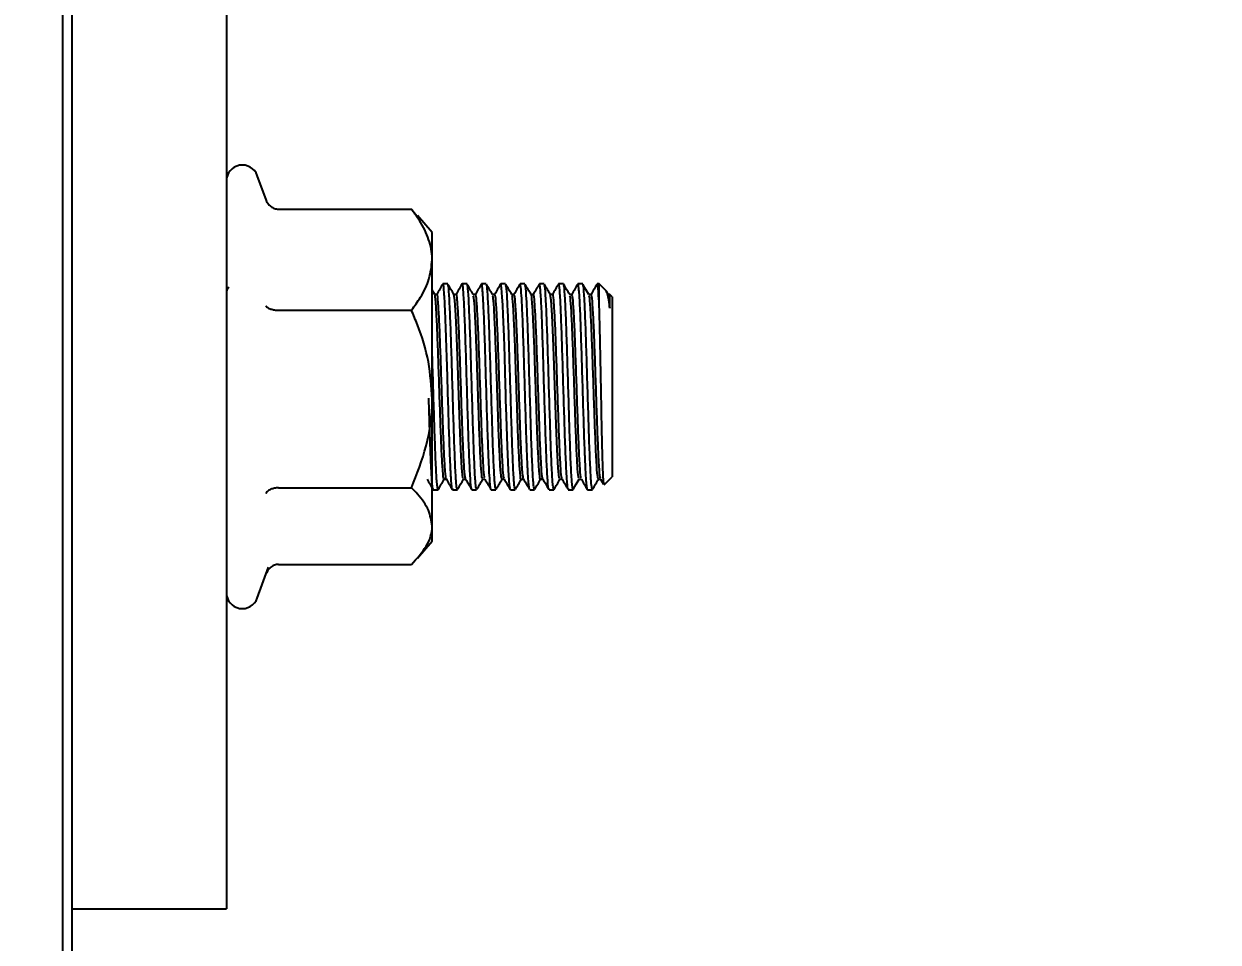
# Model space of a CAD drawing. Header units: millimetres. Extents: x 160 to 8396, y -16 to 5840.
# Drawn here: x 4207.5 to 4300.3, y 4626.7 to 4698.1 of the extents above; entities that cross this region are included whole.
import ezdxf

# ---------------------------------------------------------------- set-up
doc = ezdxf.new("R2010")
doc.units = ezdxf.units.MM
doc.header["$LTSCALE"] = 20
doc.styles.add('SLDTEXTSTYLE1', font='TXT', dxfattribs={"width": 0.605})
doc.dimstyles.new('SLDDIMSTYLE1', dxfattribs={"dimtxt": 70, "dimasz": 60, "dimexe": 0, "dimexo": 0.0625, "dimgap": 17.5, "dimtad": 2, "dimdec": 0, "dimrnd": 1e-09, "dimzin": 12, "dimdsep": 46, "dimtxsty": 'SLDTEXTSTYLE1', "dimsah": 1, "dimcen": 0.09, "dimadec": 0, "dimazin": 3, "dimtol": 1, "dimtfac": 1, "dimtdec": 3, "dimtofl": 0, "dimtmove": 0, "dimatfit": 3, "dimfxl": 0, "dimfrac": 2, "dimtolj": 1, "dimarcsym": 0})
doc.dimstyles.new('SLDDIMSTYLE2', dxfattribs={"dimtxt": 0.18, "dimasz": 20, "dimexe": 0, "dimexo": 0.0625, "dimgap": 0, "dimtad": 0, "dimtih": 1, "dimtoh": 1, "dimdec": 0, "dimrnd": 1e-09, "dimzin": 0, "dimdsep": 46, "dimtxsty": 'Standard', "dimblk1": 'DOT', "dimblk2": 'DOT', "dimsah": 1, "dimcen": 0.09, "dimadec": 0, "dimazin": 0, "dimtfac": 20, "dimtdec": 0, "dimtofl": 0, "dimtmove": 0, "dimatfit": 3, "dimldrblk": 'DOT', "dimfxl": 0, "dimfrac": 2, "dimtolj": 1, "dimtzin": 0, "dimarcsym": 0})

# ---------------------------------------------------------------- blocks, each defined once
blk = doc.blocks.new('_D_9')
at = {"color": 7, "linetype": 'Continuous', "lineweight": 0}
for p, q in [((4574.203, 5069.254), (4574.203, 1335.278)), ((2992.213, 3609.873), (2992.213, 1335.278)), ((4574.203, 1355.278), (2992.213, 1355.278))]:
    blk.add_line(p, q, dxfattribs=at)
at = {"color": 7, "linetype": 'Continuous', "lineweight": 18}
for points in [[(2992.213, 1355.278), (3052.213, 1345.278), (3052.213, 1365.278)], [(4574.203, 1355.278), (4514.203, 1365.278), (4514.203, 1345.278)]]:
    blk.add_solid(points, dxfattribs=at)
at = {"color": 7, "linetype": 'Continuous', "lineweight": 18, "char_height": 70, "attachment_point": 1, "style": 'SLDTEXTSTYLE1'}
for s, insert in [('1582', (3644.817, 1445.512)), ('*', (3842.081, 1445.512))]:
    blk.add_mtext(s, dxfattribs=dict(at, insert=insert))
blk = doc.blocks.new('_Dot')
at = {"color": 0, "linetype": 'ByBlock', "lineweight": -2}
blk.add_line((-0.5, 0), (-1, 0), dxfattribs=at)
at = {"color": 0, "linetype": 'ByBlock', "const_width": 0.5}
blk.add_lwpolyline([(-0.25, 0, 1), (0.25, 0, 1)], format="xyb", close=True, dxfattribs=at)

msp = doc.modelspace()

# ---------------------------------------------------------------- linework, layer by layer
at = {"color": 7, "linetype": 'Continuous', "lineweight": 25}
for p, q in [((4210.453, 4922.898), (4210.453, 4587.722)), ((4223.203, 4721.752), (4223.203, 4697.257)), ((4211.203, 4587.722), (4211.203, 4710.799)), ((4223.203, 4697.257), (4223.203, 4629.964)), ((4226.313, 4684.382), (4225.603, 4686.331)), ((4227.258, 4683.708), (4237.603, 4683.708)), ((4237.603, 4683.708), (4238.022, 4683.188)), ((4239.203, 4681.895), (4238.061, 4683.221)), ((4239.203, 4679.781), (4239.203, 4681.895)), ((4239.203, 4668.948), (4239.203, 4679.781)), ((4239.4, 4677.067), (4239.203, 4677.408)), ((4240.415, 4677.895), (4240.04, 4677.895)), ((4241.915, 4677.895), (4241.541, 4677.895)), ((4243.415, 4677.895), (4243.04, 4677.895)), ((4244.915, 4677.895), (4244.539, 4677.895)), ((4246.415, 4677.895), (4246.039, 4677.895)), ((4247.915, 4677.895), (4247.54, 4677.895)), ((4249.415, 4677.895), (4249.041, 4677.895)), ((4250.915, 4677.895), (4250.54, 4677.895)), ((4252.203, 4677.895), (4252.038, 4677.895)), ((4252.712, 4677.386), (4252.203, 4677.895)), ((4252.9, 4677.067), (4252.75, 4677.328)), ((4239.572, 4677.083), (4239.391, 4677.083)), ((4241.071, 4677.083), (4240.891, 4677.083)), ((4242.571, 4677.083), (4242.391, 4677.083)), ((4244.071, 4677.083), (4243.891, 4677.083)), ((4245.572, 4677.083), (4245.391, 4677.083)), ((4247.072, 4677.083), (4246.891, 4677.083)), ((4248.571, 4677.083), (4248.391, 4677.083)), ((4250.071, 4677.083), (4249.891, 4677.083)), ((4251.571, 4677.083), (4251.391, 4677.083)), ((4253.015, 4677.083), (4252.891, 4677.083)), ((4253.203, 4676.895), (4253.015, 4677.083)), ((4253.203, 4676.895), (4253.203, 4663.354)), ((4227.258, 4675.854), (4237.603, 4675.854)), ((4252.203, 4676.085), (4252.201, 4676.171)), ((4239.203, 4659.062), (4239.203, 4668.948)), ((4253.203, 4663.354), (4253.203, 4662.895)), ((4240.134, 4662.707), (4240.314, 4662.707)), ((4241.634, 4662.707), (4241.814, 4662.707)), ((4243.134, 4662.707), (4243.314, 4662.707)), ((4244.634, 4662.707), (4244.814, 4662.707)), ((4246.134, 4662.707), (4246.314, 4662.707)), ((4247.634, 4662.707), (4247.814, 4662.707)), ((4249.134, 4662.707), (4249.314, 4662.707)), ((4250.634, 4662.707), (4250.814, 4662.707)), ((4252.134, 4662.707), (4252.314, 4662.707)), ((4252.15, 4662.76), (4252.141, 4662.71)), ((4252.306, 4662.722), (4252.536, 4662.325)), ((4252.58, 4662.272), (4253.203, 4662.895)), ((4227.258, 4662.041), (4237.603, 4662.041)), ((4239.292, 4661.895), (4239.665, 4661.895)), ((4240.791, 4661.895), (4241.165, 4661.895)), ((4242.292, 4661.895), (4242.665, 4661.895)), ((4243.792, 4661.895), (4244.165, 4661.895)), ((4245.288, 4661.895), (4245.665, 4661.895)), ((4246.792, 4661.895), (4247.165, 4661.895)), ((4248.292, 4661.895), (4248.665, 4661.895)), ((4249.792, 4661.895), (4250.165, 4661.895)), ((4251.292, 4661.895), (4251.665, 4661.895)), ((4239.203, 4657.895), (4239.203, 4659.062)), ((4238.061, 4656.569), (4239.203, 4657.895)), ((4225.603, 4653.459), (4226.479, 4655.865)), ((4227.258, 4656.082), (4237.603, 4656.082)), ((4223.203, 4629.964), (4223.203, 4629.283)), ((4211.203, 4629.283), (4223.203, 4629.283))]:
    msp.add_line(p, q, dxfattribs=at)
at = {"color": 7, "linetype": 'Continuous', "lineweight": 25, "flags": 128}
for points in [[(4245.277, 4661.977), (4245.217, 4662.247), (4245.143, 4663.406), (4245.065, 4665.264), (4244.982, 4667.611), (4244.944, 4668.888), (4244.926, 4669.539), (4244.923, 4669.621), (4244.922, 4669.661), (4244.922, 4669.667), (4244.922, 4669.668), (4244.922, 4669.668), (4244.922, 4669.668), (4244.922, 4669.668), (4244.922, 4669.668), (4244.922, 4669.682), (4244.92, 4669.726), (4244.907, 4670.164), (4244.882, 4671.014), (4244.844, 4672.253), (4244.793, 4673.801), (4244.73, 4675.481), (4244.694, 4676.279), (4244.661, 4676.878), (4244.604, 4677.602), (4244.556, 4677.876), (4244.539, 4677.868)], [(4251.4, 4677.067), (4251.165, 4677.474), (4250.93, 4677.881)], [(4241.634, 4662.805), (4241.593, 4662.811), (4241.517, 4663.565), (4241.437, 4665.01), (4241.36, 4666.959), (4241.282, 4669.218), (4241.202, 4671.573), (4241.127, 4673.708), (4241.046, 4675.48), (4240.97, 4676.631), (4240.891, 4677.081), (4240.891, 4677.081)], [(4249.134, 4662.805), (4249.093, 4662.811), (4249.017, 4663.564), (4248.937, 4665.009), (4248.86, 4666.957), (4248.782, 4669.216), (4248.702, 4671.571), (4248.627, 4673.706), (4248.546, 4675.478), (4248.47, 4676.63), (4248.391, 4677.08), (4248.391, 4677.08)], [(4250.18, 4661.91), (4250.415, 4662.317), (4250.641, 4662.707)]]:
    msp.add_lwpolyline(points, dxfattribs=at)
at = {"color": 7, "linetype": 'Continuous', "lineweight": 25}
for centre, start, end in [((4224.441, 4685.908), 20, 180), ((4224.441, 4653.883), 180, 340)]:
    msp.add_arc(centre, 1.237, start, end, dxfattribs=at)
for points, knots in [([(4226.258, 4684.486), (4226.259, 4684.484), (4226.3, 4684.372), (4226.413, 4684.16), (4226.65, 4683.913), (4226.94, 4683.743), (4227.152, 4683.72), (4227.258, 4683.708)], [0, 0, 0, 0, 0.004844, 0.267761, 0.528738, 0.763885, 1, 1, 1, 1]), ([(4239.203, 4679.781), (4239.202, 4679.871), (4239.191, 4680.46), (4238.928, 4681.558), (4238.288, 4682.771), (4237.773, 4683.477), (4237.603, 4683.708)], [0, 0, 0, 0, 0.066532, 0.435283, 0.814551, 1, 1, 1, 1]), ([(4237.603, 4675.854), (4237.841, 4676.187), (4238.404, 4676.973), (4239.052, 4678.284), (4239.153, 4679.278), (4239.203, 4679.781)], [0, 0, 0, 0, 0.26546, 0.628076, 1, 1, 1, 1]), ([(4223.393, 4677.652), (4223.361, 4677.596), (4223.297, 4677.487), (4223.234, 4677.377), (4223.203, 4677.324)], [0, 0, 0, 0, 0.511952, 1, 1, 1, 1]), ([(4240.034, 4677.895), (4239.955, 4677.758), (4239.798, 4677.488), (4239.642, 4677.217), (4239.564, 4677.083)], [0, 0, 0, 0, 0.5053114, 1, 1, 1, 1]), ([(4240.791, 4661.988), (4240.782, 4661.962), (4240.748, 4661.852), (4240.707, 4662.306), (4240.675, 4662.826), (4240.66, 4663.066), (4240.645, 4663.351), (4240.628, 4663.676), (4240.59, 4664.505), (4240.53, 4666.085), (4240.456, 4668.596), (4240.389, 4670.868), (4240.346, 4672.23), (4240.328, 4672.744), (4240.325, 4672.855), (4240.313, 4673.223), (4240.285, 4674.064), (4240.247, 4675.083), (4240.21, 4675.967), (4240.175, 4676.655), (4240.127, 4677.427), (4240.077, 4677.964), (4240.041, 4677.825), (4240.03, 4677.784)], [0, 0, 0, 0, 0.0327, 0.134362, 0.151389, 0.17384, 0.191278, 0.212617, 0.237784, 0.340039, 0.442422, 0.545334, 0.603144, 0.607995, 0.61012, 0.617191, 0.654878, 0.720502, 0.763852, 0.80343, 0.854727, 0.956981, 1, 1, 1, 1]), ([(4241.165, 4661.929), (4241.141, 4661.985), (4241.09, 4662.101), (4241.018, 4663.31), (4240.935, 4665.174), (4240.862, 4667.567), (4240.78, 4670.194), (4240.703, 4672.795), (4240.626, 4675.096), (4240.545, 4676.808), (4240.479, 4677.793), (4240.434, 4677.799), (4240.415, 4677.801)], [0, 0, 0, 0, 0.09555, 0.198819, 0.304055, 0.40701, 0.51202, 0.61591, 0.719802, 0.824811, 0.927766, 1, 1, 1, 1]), ([(4240.9, 4677.067), (4240.822, 4677.203), (4240.665, 4677.474), (4240.508, 4677.745), (4240.43, 4677.881)], [0, 0, 0, 0, 0.500722, 1, 1, 1, 1]), ([(4241.532, 4677.892), (4241.453, 4677.755), (4241.297, 4677.486), (4241.141, 4677.216), (4241.064, 4677.083)], [0, 0, 0, 0, 0.50766, 1, 1, 1, 1]), ([(4242.278, 4661.984), (4242.271, 4661.975), (4242.238, 4661.934), (4242.191, 4662.548), (4242.136, 4663.494), (4242.081, 4664.708), (4242.014, 4666.568), (4241.935, 4669.137), (4241.857, 4671.788), (4241.779, 4674.233), (4241.702, 4676.232), (4241.626, 4677.491), (4241.567, 4678.018), (4241.535, 4677.84), (4241.528, 4677.805)], [0, 0, 0, 0, 0.027138, 0.133026, 0.189429, 0.243653, 0.348111, 0.452568, 0.557025, 0.66148, 0.765935, 0.870115, 0.974296, 1, 1, 1, 1]), ([(4242.665, 4661.929), (4242.641, 4661.985), (4242.59, 4662.101), (4242.518, 4663.31), (4242.435, 4665.174), (4242.362, 4667.567), (4242.28, 4670.194), (4242.203, 4672.795), (4242.126, 4675.096), (4242.045, 4676.808), (4241.979, 4677.793), (4241.934, 4677.799), (4241.915, 4677.801)], [0, 0, 0, 0, 0.09555, 0.198819, 0.304055, 0.40701, 0.51202, 0.61591, 0.719802, 0.824811, 0.927766, 1, 1, 1, 1]), ([(4242.4, 4677.067), (4242.322, 4677.203), (4242.165, 4677.474), (4242.008, 4677.745), (4241.93, 4677.881)], [0, 0, 0, 0, 0.500628, 1, 1, 1, 1]), ([(4243.029, 4677.887), (4242.95, 4677.751), (4242.795, 4677.483), (4242.64, 4677.215), (4242.564, 4677.083)], [0, 0, 0, 0, 0.510368, 1, 1, 1, 1]), ([(4243.792, 4661.939), (4243.788, 4661.925), (4243.77, 4661.856), (4243.737, 4662.085), (4243.689, 4662.559), (4243.648, 4663.251), (4243.617, 4663.896), (4243.598, 4664.35), (4243.558, 4665.332), (4243.498, 4667.068), (4243.42, 4669.666), (4243.343, 4672.289), (4243.267, 4674.66), (4243.207, 4676.116), (4243.164, 4676.891), (4243.138, 4677.277), (4243.101, 4677.672), (4243.069, 4677.91), (4243.045, 4677.872), (4243.04, 4677.864)], [0, 0, 0, 0, 0.014966, 0.070931, 0.134334, 0.205167, 0.23048, 0.256622, 0.283594, 0.387372, 0.491149, 0.594925, 0.6987, 0.802656, 0.837446, 0.872237, 0.907077, 0.979412, 1, 1, 1, 1]), ([(4244.165, 4661.929), (4244.141, 4661.985), (4244.09, 4662.101), (4244.018, 4663.31), (4243.935, 4665.174), (4243.862, 4667.567), (4243.78, 4670.194), (4243.703, 4672.795), (4243.626, 4675.096), (4243.545, 4676.808), (4243.479, 4677.793), (4243.434, 4677.799), (4243.415, 4677.801)], [0, 0, 0, 0, 0.09555, 0.198819, 0.304055, 0.40701, 0.51202, 0.61591, 0.719802, 0.824811, 0.927766, 1, 1, 1, 1]), ([(4243.9, 4677.067), (4243.822, 4677.203), (4243.665, 4677.474), (4243.508, 4677.745), (4243.43, 4677.881)], [0, 0, 0, 0, 0.500534, 1, 1, 1, 1]), ([(4244.533, 4677.893), (4244.454, 4677.757), (4244.297, 4677.487), (4244.141, 4677.217), (4244.064, 4677.083)], [0, 0, 0, 0, 0.506421, 1, 1, 1, 1]), ([(4245.665, 4661.929), (4245.641, 4661.985), (4245.59, 4662.101), (4245.518, 4663.31), (4245.435, 4665.174), (4245.362, 4667.567), (4245.28, 4670.194), (4245.203, 4672.795), (4245.126, 4675.096), (4245.045, 4676.808), (4244.979, 4677.793), (4244.934, 4677.799), (4244.915, 4677.801)], [0, 0, 0, 0, 0.09555, 0.198819, 0.304055, 0.40701, 0.51202, 0.61591, 0.719802, 0.824811, 0.927766, 1, 1, 1, 1]), ([(4245.4, 4677.067), (4245.322, 4677.203), (4245.165, 4677.474), (4245.008, 4677.745), (4244.93, 4677.881)], [0, 0, 0, 0, 0.500439, 1, 1, 1, 1]), ([(4246.033, 4677.894), (4245.954, 4677.758), (4245.798, 4677.487), (4245.642, 4677.217), (4245.564, 4677.083)], [0, 0, 0, 0, 0.50589, 1, 1, 1, 1]), ([(4246.779, 4662.002), (4246.765, 4662.01), (4246.736, 4662.028), (4246.691, 4662.557), (4246.641, 4663.353), (4246.599, 4664.298), (4246.567, 4665.13), (4246.526, 4666.243), (4246.467, 4668.084), (4246.39, 4670.725), (4246.313, 4673.278), (4246.237, 4675.488), (4246.161, 4677.016), (4246.093, 4677.845), (4246.055, 4677.795), (4246.039, 4677.776)], [0, 0, 0, 0, 0.056958, 0.117072, 0.183444, 0.256069, 0.287257, 0.313757, 0.419313, 0.524868, 0.630423, 0.736268, 0.842311, 0.938424, 1, 1, 1, 1]), ([(4247.165, 4661.929), (4247.141, 4661.985), (4247.09, 4662.101), (4247.018, 4663.31), (4246.935, 4665.174), (4246.862, 4667.567), (4246.78, 4670.194), (4246.703, 4672.795), (4246.626, 4675.096), (4246.545, 4676.808), (4246.479, 4677.793), (4246.434, 4677.799), (4246.415, 4677.801)], [0, 0, 0, 0, 0.0955498, 0.198819, 0.3040546, 0.4070101, 0.5120196, 0.6159098, 0.7198017, 0.8248105, 0.9277664, 1, 1, 1, 1]), ([(4246.9, 4677.067), (4246.822, 4677.203), (4246.665, 4677.474), (4246.508, 4677.745), (4246.43, 4677.881)], [0, 0, 0, 0, 0.5003445, 1, 1, 1, 1]), ([(4247.53, 4677.889), (4247.451, 4677.752), (4247.296, 4677.484), (4247.141, 4677.215), (4247.064, 4677.083)], [0, 0, 0, 0, 0.509417, 1, 1, 1, 1]), ([(4248.292, 4661.987), (4248.283, 4661.961), (4248.249, 4661.851), (4248.189, 4662.531), (4248.109, 4663.971), (4248.03, 4666.099), (4247.951, 4668.609), (4247.873, 4671.255), (4247.797, 4673.76), (4247.722, 4675.852), (4247.655, 4677.114), (4247.598, 4677.686), (4247.563, 4677.937), (4247.544, 4677.858), (4247.54, 4677.839)], [0, 0, 0, 0, 0.0323471, 0.1368065, 0.2412666, 0.3454875, 0.4493484, 0.553208, 0.6570663, 0.76108, 0.8652004, 0.9224213, 0.9820752, 1, 1, 1, 1]), ([(4248.665, 4661.929), (4248.641, 4661.985), (4248.59, 4662.101), (4248.518, 4663.31), (4248.435, 4665.174), (4248.362, 4667.567), (4248.28, 4670.194), (4248.203, 4672.795), (4248.126, 4675.096), (4248.045, 4676.808), (4247.979, 4677.793), (4247.934, 4677.799), (4247.915, 4677.801)], [0, 0, 0, 0, 0.09555, 0.198819, 0.304055, 0.40701, 0.51202, 0.61591, 0.719802, 0.824811, 0.927766, 1, 1, 1, 1]), ([(4248.4, 4677.067), (4248.322, 4677.203), (4248.165, 4677.474), (4248.008, 4677.745), (4247.93, 4677.881)], [0, 0, 0, 0, 0.5002495, 1, 1, 1, 1]), ([(4249.03, 4677.889), (4248.951, 4677.752), (4248.796, 4677.483), (4248.64, 4677.215), (4248.564, 4677.083)], [0, 0, 0, 0, 0.509337, 1, 1, 1, 1]), ([(4249.78, 4661.984), (4249.773, 4661.974), (4249.739, 4661.929), (4249.691, 4662.545), (4249.636, 4663.492), (4249.581, 4664.706), (4249.514, 4666.566), (4249.435, 4669.135), (4249.357, 4671.786), (4249.279, 4674.231), (4249.202, 4676.23), (4249.126, 4677.491), (4249.067, 4678.019), (4249.034, 4677.836), (4249.027, 4677.798)], [0, 0, 0, 0, 0.029978, 0.135314, 0.191448, 0.245396, 0.3493, 0.453202, 0.557104, 0.661005, 0.764905, 0.868532, 0.97216, 1, 1, 1, 1]), ([(4250.165, 4661.929), (4250.141, 4661.985), (4250.09, 4662.101), (4250.018, 4663.31), (4249.935, 4665.174), (4249.862, 4667.567), (4249.78, 4670.194), (4249.703, 4672.795), (4249.626, 4675.096), (4249.545, 4676.808), (4249.479, 4677.793), (4249.434, 4677.799), (4249.415, 4677.801)], [0, 0, 0, 0, 0.0955498, 0.198819, 0.3040546, 0.4070101, 0.5120196, 0.6159098, 0.7198017, 0.8248105, 0.9277664, 1, 1, 1, 1]), ([(4249.9, 4677.067), (4249.822, 4677.203), (4249.665, 4677.474), (4249.508, 4677.745), (4249.43, 4677.881)], [0, 0, 0, 0, 0.5001542, 1, 1, 1, 1]), ([(4250.534, 4677.895), (4250.455, 4677.758), (4250.298, 4677.488), (4250.142, 4677.217), (4250.064, 4677.083)], [0, 0, 0, 0, 0.505347, 1, 1, 1, 1]), ([(4251.281, 4661.906), (4251.281, 4661.905), (4251.267, 4661.86), (4251.237, 4662.095), (4251.189, 4662.555), (4251.148, 4663.251), (4251.117, 4663.895), (4251.098, 4664.349), (4251.058, 4665.331), (4250.998, 4667.066), (4250.92, 4669.663), (4250.843, 4672.287), (4250.767, 4674.658), (4250.707, 4676.114), (4250.664, 4676.89), (4250.638, 4677.276), (4250.601, 4677.671), (4250.569, 4677.909), (4250.545, 4677.872), (4250.54, 4677.864)], [0, 0, 0, 0, 0.0007004, 0.05747, 0.1217768, 0.193612, 0.2192819, 0.2457924, 0.2731432, 0.3784217, 0.4836993, 0.5889757, 0.6942512, 0.7997112, 0.8350046, 0.8702983, 0.9056072, 0.9789703, 1, 1, 1, 1]), ([(4251.665, 4661.929), (4251.641, 4661.985), (4251.59, 4662.101), (4251.518, 4663.31), (4251.435, 4665.174), (4251.362, 4667.567), (4251.28, 4670.194), (4251.203, 4672.795), (4251.126, 4675.096), (4251.045, 4676.808), (4250.979, 4677.793), (4250.934, 4677.799), (4250.915, 4677.801)], [0, 0, 0, 0, 0.09555, 0.198819, 0.304055, 0.40701, 0.51202, 0.61591, 0.719802, 0.824811, 0.927766, 1, 1, 1, 1]), ([(4252.032, 4677.892), (4251.953, 4677.755), (4251.797, 4677.486), (4251.641, 4677.216), (4251.564, 4677.083)], [0, 0, 0, 0, 0.507393, 1, 1, 1, 1]), ([(4252.202, 4676.169), (4252.193, 4676.353), (4252.157, 4677.048), (4252.1, 4677.793), (4252.056, 4677.801), (4252.038, 4677.804)], [0, 0, 0, 0, 0.175719, 0.664147, 1, 1, 1, 1]), ([(4252.203, 4676.169), (4252.203, 4676.528), (4252.203, 4677.454), (4252.203, 4678.067), (4252.203, 4677.868), (4252.203, 4677.854)], [0, 0, 0, 0, 0.371727, 0.957819, 1, 1, 1, 1]), ([(4252.705, 4677.379), (4252.71, 4677.378), (4252.748, 4677.371), (4252.854, 4677.078), (4252.95, 4676.441), (4253.015, 4676.01)], [0, 0, 0, 0, 0.055814, 0.362012, 1, 1, 1, 1]), ([(4240.134, 4662.791), (4240.125, 4662.768), (4240.09, 4662.67), (4240.033, 4663.28), (4239.953, 4664.568), (4239.874, 4666.479), (4239.799, 4668.74), (4239.717, 4671.119), (4239.643, 4673.372), (4239.562, 4675.272), (4239.485, 4676.522), (4239.431, 4677.112), (4239.403, 4677.043), (4239.401, 4677.038)], [0, 0, 0, 0, 0.03373, 0.139302, 0.246203, 0.353094, 0.458675, 0.566262, 0.671517, 0.778876, 0.885082, 0.991301, 1, 1, 1, 1]), ([(4240.309, 4662.769), (4240.304, 4662.759), (4240.274, 4662.686), (4240.22, 4663.29), (4240.141, 4664.565), (4240.061, 4666.479), (4239.986, 4668.74), (4239.904, 4671.119), (4239.831, 4673.374), (4239.749, 4675.268), (4239.672, 4676.538), (4239.613, 4677.13), (4239.579, 4677.027), (4239.572, 4677.004)], [0, 0, 0, 0, 0.0168443, 0.1218994, 0.2282758, 0.3346433, 0.4397058, 0.5467655, 0.6515043, 0.7583372, 0.8640229, 0.9697213, 1, 1, 1, 1]), ([(4241.806, 4662.807), (4241.797, 4662.8), (4241.762, 4662.769), (4241.706, 4663.494), (4241.624, 4664.906), (4241.547, 4666.909), (4241.47, 4669.213), (4241.389, 4671.589), (4241.315, 4673.787), (4241.233, 4675.585), (4241.158, 4676.705), (4241.102, 4677.189), (4241.074, 4677.063), (4241.072, 4677.053)], [0, 0, 0, 0, 0.0340616, 0.1392226, 0.2464855, 0.3525978, 0.4587212, 0.5659793, 0.6711424, 0.7786352, 0.8841138, 0.9909184, 1, 1, 1, 1]), ([(4243.134, 4662.786), (4243.115, 4662.793), (4243.069, 4662.809), (4243.003, 4663.718), (4242.92, 4665.271), (4242.845, 4667.351), (4242.766, 4669.689), (4242.686, 4672.05), (4242.612, 4674.193), (4242.529, 4675.843), (4242.463, 4676.854), (4242.418, 4676.946), (4242.4, 4676.984)], [0, 0, 0, 0, 0.076871, 0.182013, 0.289486, 0.394944, 0.501728, 0.608505, 0.713969, 0.82144, 0.926581, 1, 1, 1, 1]), ([(4243.306, 4662.819), (4243.292, 4662.828), (4243.252, 4662.854), (4243.19, 4663.725), (4243.108, 4665.27), (4243.033, 4667.351), (4242.953, 4669.689), (4242.874, 4672.05), (4242.799, 4674.191), (4242.717, 4675.849), (4242.646, 4676.91), (4242.595, 4677.001), (4242.571, 4677.045)], [0, 0, 0, 0, 0.055811, 0.160872, 0.268261, 0.373637, 0.480338, 0.587031, 0.692414, 0.799801, 0.90486, 1, 1, 1, 1]), ([(4244.634, 4662.737), (4244.61, 4662.788), (4244.559, 4662.893), (4244.487, 4663.98), (4244.404, 4665.654), (4244.331, 4667.805), (4244.249, 4670.166), (4244.172, 4672.502), (4244.095, 4674.572), (4244.014, 4676.099), (4243.953, 4676.947), (4243.913, 4676.964), (4243.9, 4676.97)], [0, 0, 0, 0, 0.097628, 0.203156, 0.310692, 0.415897, 0.523204, 0.629362, 0.735528, 0.842831, 0.948037, 1, 1, 1, 1]), ([(4244.81, 4662.784), (4244.79, 4662.829), (4244.743, 4662.934), (4244.674, 4663.984), (4244.592, 4665.653), (4244.518, 4667.805), (4244.437, 4670.166), (4244.36, 4672.502), (4244.283, 4674.57), (4244.201, 4676.107), (4244.135, 4676.992), (4244.09, 4676.997), (4244.071, 4676.999)], [0, 0, 0, 0, 0.081671, 0.186521, 0.293366, 0.397895, 0.504512, 0.609987, 0.715471, 0.822084, 0.926615, 1, 1, 1, 1]), ([(4246.134, 4662.746), (4246.131, 4662.733), (4246.101, 4662.611), (4246.047, 4663.108), (4245.97, 4664.247), (4245.889, 4666.061), (4245.815, 4668.267), (4245.733, 4670.642), (4245.658, 4672.942), (4245.578, 4674.932), (4245.499, 4676.327), (4245.442, 4677.033), (4245.408, 4676.996), (4245.4, 4676.988)], [0, 0, 0, 0, 0.012072, 0.118277, 0.224489, 0.331839, 0.437092, 0.544676, 0.650245, 0.757139, 0.864028, 0.969602, 1, 1, 1, 1]), ([(4246.308, 4662.738), (4246.283, 4662.837), (4246.233, 4663.042), (4246.158, 4664.271), (4246.076, 4666.055), (4246.003, 4668.269), (4245.92, 4670.642), (4245.845, 4672.943), (4245.766, 4674.929), (4245.686, 4676.338), (4245.624, 4677.065), (4245.585, 4677.005), (4245.572, 4676.985)], [0, 0, 0, 0, 0.100027, 0.205826, 0.312759, 0.417601, 0.524767, 0.629926, 0.736404, 0.842877, 0.94804, 1, 1, 1, 1]), ([(4247.634, 4662.792), (4247.625, 4662.768), (4247.59, 4662.669), (4247.533, 4663.279), (4247.453, 4664.566), (4247.374, 4666.477), (4247.299, 4668.738), (4247.217, 4671.117), (4247.143, 4673.371), (4247.062, 4675.271), (4246.985, 4676.522), (4246.931, 4677.112), (4246.903, 4677.043), (4246.901, 4677.038)], [0, 0, 0, 0, 0.033812, 0.139373, 0.246256, 0.353136, 0.4587, 0.566274, 0.671515, 0.778859, 0.885055, 0.991256, 1, 1, 1, 1]), ([(4247.805, 4662.762), (4247.802, 4662.755), (4247.772, 4662.69), (4247.721, 4663.294), (4247.641, 4664.562), (4247.561, 4666.478), (4247.487, 4668.737), (4247.404, 4671.117), (4247.331, 4673.372), (4247.249, 4675.267), (4247.172, 4676.537), (4247.113, 4677.13), (4247.079, 4677.027), (4247.072, 4677.004)], [0, 0, 0, 0, 0.011515, 0.117127, 0.224063, 0.330994, 0.43661, 0.544235, 0.649528, 0.756923, 0.86317, 0.969424, 1, 1, 1, 1]), ([(4249.308, 4662.807), (4249.299, 4662.798), (4249.263, 4662.763), (4249.206, 4663.491), (4249.124, 4664.905), (4249.047, 4666.907), (4248.97, 4669.211), (4248.889, 4671.587), (4248.815, 4673.785), (4248.733, 4675.584), (4248.658, 4676.704), (4248.602, 4677.188), (4248.574, 4677.062), (4248.571, 4677.052)], [0, 0, 0, 0, 0.037394, 0.142154, 0.249005, 0.354714, 0.460428, 0.567277, 0.672037, 0.779118, 0.884195, 0.990588, 1, 1, 1, 1]), ([(4250.634, 4662.787), (4250.615, 4662.793), (4250.569, 4662.809), (4250.503, 4663.717), (4250.42, 4665.27), (4250.345, 4667.349), (4250.266, 4669.687), (4250.186, 4672.048), (4250.112, 4674.191), (4250.029, 4675.842), (4249.963, 4676.854), (4249.918, 4676.946), (4249.9, 4676.984)], [0, 0, 0, 0, 0.0766501, 0.1818104, 0.2893006, 0.3947798, 0.5015794, 0.6083768, 0.7138578, 0.8213476, 0.9265073, 1, 1, 1, 1]), ([(4250.809, 4662.812), (4250.794, 4662.821), (4250.753, 4662.844), (4250.69, 4663.722), (4250.608, 4665.268), (4250.533, 4667.349), (4250.453, 4669.687), (4250.374, 4672.048), (4250.299, 4674.189), (4250.217, 4675.848), (4250.146, 4676.91), (4250.095, 4677.001), (4250.071, 4677.045)], [0, 0, 0, 0, 0.059746, 0.164364, 0.2713, 0.376235, 0.482484, 0.588731, 0.693668, 0.800604, 0.905221, 1, 1, 1, 1]), ([(4252.134, 4662.738), (4252.11, 4662.789), (4252.059, 4662.893), (4251.987, 4663.979), (4251.904, 4665.653), (4251.831, 4667.803), (4251.749, 4670.164), (4251.672, 4672.5), (4251.595, 4674.571), (4251.514, 4676.098), (4251.453, 4676.947), (4251.413, 4676.964), (4251.4, 4676.97)], [0, 0, 0, 0, 0.097374, 0.202923, 0.310482, 0.415709, 0.523037, 0.62922, 0.735405, 0.842732, 0.94796, 1, 1, 1, 1]), ([(4252.306, 4662.799), (4252.287, 4662.843), (4252.242, 4662.947), (4252.174, 4663.984), (4252.092, 4665.651), (4252.018, 4667.804), (4251.937, 4670.163), (4251.86, 4672.5), (4251.783, 4674.568), (4251.701, 4676.106), (4251.635, 4676.992), (4251.59, 4676.997), (4251.571, 4676.999)], [0, 0, 0, 0, 0.076909, 0.182313, 0.289724, 0.394808, 0.501988, 0.608026, 0.714066, 0.821246, 0.926329, 1, 1, 1, 1]), ([(4253.015, 4676.01), (4253.01, 4676.092), (4252.979, 4676.562), (4252.942, 4677.033), (4252.908, 4676.996), (4252.9, 4676.987)], [0, 0, 0, 0, 0.140477, 0.807544, 1, 1, 1, 1]), ([(4253.015, 4676.01), (4253.015, 4676.074), (4253.015, 4676.267), (4253.015, 4676.537), (4253.015, 4676.792), (4253.015, 4676.968), (4253.015, 4677.07), (4253.015, 4677.075), (4253.015, 4677.077)], [0, 0, 0, 0, 0.094335, 0.283198, 0.472061, 0.660924, 0.849787, 1, 1, 1, 1]), ([(4226.258, 4676.19), (4226.259, 4676.189), (4226.3, 4676.141), (4226.413, 4676.049), (4226.65, 4675.943), (4226.94, 4675.869), (4227.152, 4675.859), (4227.258, 4675.854)], [0, 0, 0, 0, 0.004844, 0.267761, 0.528738, 0.763885, 1, 1, 1, 1]), ([(4239.203, 4668.948), (4239.143, 4669.914), (4239.019, 4671.883), (4238.301, 4674.172), (4237.761, 4675.475), (4237.603, 4675.854)], [0, 0, 0, 0, 0.406291, 0.827268, 1, 1, 1, 1]), ([(4252.566, 4662.342), (4252.552, 4662.396), (4252.522, 4662.516), (4252.476, 4663.71), (4252.423, 4665.598), (4252.375, 4668.024), (4252.322, 4670.682), (4252.273, 4673.281), (4252.233, 4675.066), (4252.209, 4675.874), (4252.203, 4676.085)], [0, 0, 0, 0, 0.109268, 0.246577, 0.385838, 0.525318, 0.665947, 0.807585, 0.949601, 1, 1, 1, 1]), ([(4239.665, 4661.929), (4239.641, 4661.985), (4239.59, 4662.102), (4239.518, 4663.31), (4239.435, 4665.175), (4239.362, 4667.563), (4239.28, 4670.207), (4239.229, 4671.902), (4239.203, 4672.744)], [0, 0, 0, 0, 0.1551413, 0.3228163, 0.4936841, 0.6608498, 0.8313505, 1, 1, 1, 1]), ([(4237.603, 4662.041), (4238.024, 4663.115), (4238.88, 4665.302), (4239.2, 4667.69), (4239.203, 4668.915), (4239.203, 4668.948)], [0, 0, 0, 0, 0.484341, 0.986327, 1, 1, 1, 1]), ([(4239.292, 4661.937), (4239.289, 4661.922), (4239.278, 4661.863), (4239.257, 4661.979), (4239.231, 4662.135), (4239.204, 4662.401), (4239.175, 4662.782), (4239.14, 4663.371), (4239.105, 4664.126), (4239.073, 4664.95), (4239.039, 4665.903), (4238.999, 4667.129), (4238.964, 4668.264), (4238.946, 4668.873), (4238.942, 4669.009)], [0, 0, 0, 0, 0.024694, 0.099721, 0.174749, 0.249779, 0.319536, 0.417753, 0.54439, 0.618456, 0.699639, 0.842571, 0.964922, 1, 1, 1, 1]), ([(4238.808, 4662.717), (4238.887, 4662.581), (4239.046, 4662.307), (4239.204, 4662.034), (4239.283, 4661.897)], [0, 0, 0, 0, 0.499976, 1, 1, 1, 1]), ([(4239.68, 4661.91), (4239.758, 4662.045), (4239.912, 4662.311), (4240.066, 4662.577), (4240.141, 4662.707)], [0, 0, 0, 0, 0.509413, 1, 1, 1, 1]), ([(4240.309, 4662.717), (4240.388, 4662.58), (4240.546, 4662.306), (4240.704, 4662.033), (4240.783, 4661.896)], [0, 0, 0, 0, 0.499966, 1, 1, 1, 1]), ([(4241.18, 4661.91), (4241.258, 4662.045), (4241.412, 4662.311), (4241.566, 4662.577), (4241.641, 4662.707)], [0, 0, 0, 0, 0.50951, 1, 1, 1, 1]), ([(4241.805, 4662.722), (4241.885, 4662.586), (4242.043, 4662.312), (4242.201, 4662.038), (4242.28, 4661.902)], [0, 0, 0, 0, 0.499965, 1, 1, 1, 1]), ([(4242.68, 4661.91), (4242.758, 4662.045), (4242.912, 4662.311), (4243.066, 4662.577), (4243.141, 4662.707)], [0, 0, 0, 0, 0.5096054, 1, 1, 1, 1]), ([(4243.306, 4662.722), (4243.385, 4662.585), (4243.543, 4662.312), (4243.701, 4662.038), (4243.78, 4661.902)], [0, 0, 0, 0, 0.499974, 1, 1, 1, 1]), ([(4244.18, 4661.91), (4244.258, 4662.045), (4244.412, 4662.311), (4244.566, 4662.577), (4244.641, 4662.707)], [0, 0, 0, 0, 0.509703, 1, 1, 1, 1]), ([(4244.809, 4662.716), (4244.889, 4662.579), (4245.047, 4662.305), (4245.205, 4662.032), (4245.284, 4661.895)], [0, 0, 0, 0, 0.4999714, 1, 1, 1, 1]), ([(4245.68, 4661.91), (4245.758, 4662.045), (4245.912, 4662.311), (4246.066, 4662.577), (4246.141, 4662.707)], [0, 0, 0, 0, 0.509798, 1, 1, 1, 1]), ([(4246.307, 4662.719), (4246.386, 4662.582), (4246.545, 4662.309), (4246.703, 4662.035), (4246.782, 4661.898)], [0, 0, 0, 0, 0.499964, 1, 1, 1, 1]), ([(4247.18, 4661.91), (4247.258, 4662.045), (4247.412, 4662.311), (4247.566, 4662.577), (4247.641, 4662.707)], [0, 0, 0, 0, 0.509897, 1, 1, 1, 1]), ([(4247.805, 4662.724), (4247.884, 4662.587), (4248.042, 4662.313), (4248.2, 4662.04), (4248.279, 4661.903)], [0, 0, 0, 0, 0.499968, 1, 1, 1, 1]), ([(4248.68, 4661.91), (4248.758, 4662.045), (4248.912, 4662.311), (4249.066, 4662.577), (4249.141, 4662.707)], [0, 0, 0, 0, 0.509993, 1, 1, 1, 1]), ([(4249.308, 4662.718), (4249.387, 4662.581), (4249.545, 4662.308), (4249.703, 4662.034), (4249.782, 4661.897)], [0, 0, 0, 0, 0.499976, 1, 1, 1, 1]), ([(4250.809, 4662.717), (4250.888, 4662.58), (4251.046, 4662.306), (4251.204, 4662.033), (4251.284, 4661.896)], [0, 0, 0, 0, 0.499967, 1, 1, 1, 1]), ([(4251.68, 4661.91), (4251.758, 4662.046), (4251.915, 4662.317), (4252.072, 4662.588), (4252.15, 4662.723)], [0, 0, 0, 0, 0.500037, 1, 1, 1, 1]), ([(4227.258, 4662.041), (4227.152, 4662.035), (4226.94, 4662.021), (4226.65, 4661.925), (4226.413, 4661.785), (4226.3, 4661.664), (4226.259, 4661.6), (4226.258, 4661.599)], [0, 0, 0, 0, 0.236115, 0.471262, 0.732239, 0.995156, 1, 1, 1, 1]), ([(4239.203, 4659.062), (4239.143, 4659.479), (4239.019, 4660.328), (4238.301, 4661.315), (4237.761, 4661.878), (4237.603, 4662.041)], [0, 0, 0, 0, 0.406291, 0.827268, 1, 1, 1, 1]), ([(4237.603, 4656.082), (4238.024, 4656.545), (4238.88, 4657.489), (4239.2, 4658.519), (4239.203, 4659.048), (4239.203, 4659.062)], [0, 0, 0, 0, 0.484341, 0.986327, 1, 1, 1, 1]), ([(4227.258, 4656.082), (4227.152, 4656.071), (4226.94, 4656.048), (4226.652, 4655.876), (4226.432, 4655.661), (4226.347, 4655.482), (4226.313, 4655.409)], [0, 0, 0, 0, 0.258898, 0.516733, 0.802892, 1, 1, 1, 1])]:
    msp.add_open_spline(points, degree=3, knots=knots, dxfattribs=at)

# ---------------------------------------------------------------- dimensions: what is measured, and where the dimension line sits
at = {"color": 7, "linetype": 'Continuous', "lineweight": 18}
dim = msp.add_linear_dim(base=(2992.213, 1355.278), p1=(4574.203, 5069.254), p2=(2992.213, 3609.873), text='<>*', dimstyle='SLDDIMSTYLE1', dxfattribs=at)
dim.commit()
dim.dimension.update_dxf_attribs({"geometry": '_D_9', "text_midpoint": (3758.81, 1355.278), "dimtype": 160})

# ---------------------------------------------------------------- leaders
at = {"color": 7, "linetype": 'Continuous', "lineweight": 0}
msp.add_leader([(4058.355, 4278.803), (4972.022, 4757.303), (5044.944, 4757.303)], dimstyle='SLDDIMSTYLE2', dxfattribs=at)

doc.saveas('drawing.dxf')
